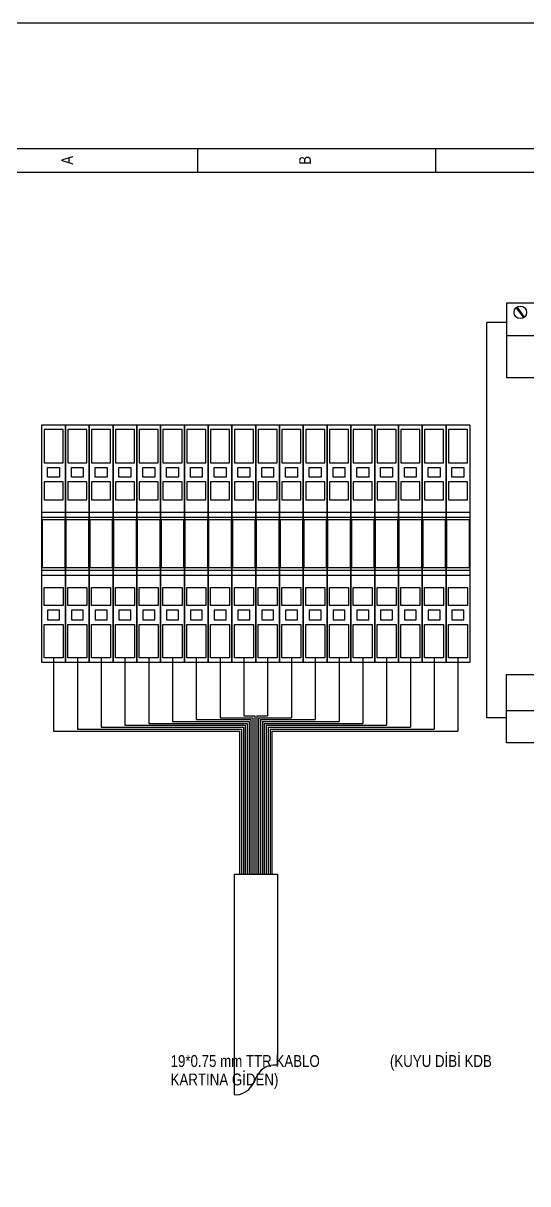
# Model space of a CAD drawing. Header units: centimetres. Extents: x 0 to 13208, y -30 to 2970.
# Drawn here: x 11214.3 to 11415, y 2508.2 to 2970 of the extents above; entities that cross this region are included whole.
import ezdxf
from ezdxf.enums import TextEntityAlignment as Align

# ---------------------------------------------------------------- set-up
doc = ezdxf.new("R2010")
doc.units = ezdxf.units.CM
for name, color, linetype in [('SCOTT-CERCEVE', 7, 'CONTINUOUS'), ('SCOTT-ELEKTRIK', 3, 'CONTINUOUS'), ('SCOTT-ELEKTRIK-YAZI', 4, 'CONTINUOUS')]:
    doc.layers.add(name, color=color, linetype=linetype)
doc.styles.get("Standard").update_dxf_attribs({"font": 'arial.ttf', "width": 0.8})

msp = doc.modelspace()

# ---------------------------------------------------------------- linework, layer by layer
at = {"layer": 'SCOTT-CERCEVE'}
for points in [[(0, 0), (13207.89, 0), (13207.89, 2970), (0, 2970)], [(100, 0), (13182.89, 0), (13182.89, 2970), (100, 2970)]]:
    msp.add_lwpolyline(points, close=True, dxfattribs=at)
at = {"layer": 'SCOTT-ELEKTRIK'}
for p, q in [((11137.09, 2920.2), (11803.84, 2920.2)), ((11283.68, 2920.2), (11283.68, 2910.74)), ((11378.25, 2920.2), (11378.25, 2910.74)), ((11137.09, 2910.74), (11766.01, 2910.74)), ((11406.53, 2858.58), (11406.53, 2829.05)), ((11516.7, 2858.58), (11406.53, 2858.58)), ((11413.38, 2852.86), (11410.39, 2856.89)), ((11413.38, 2852.86), (11410.39, 2856.89)), ((11413.69, 2853.1), (11410.72, 2857.12)), ((11413.69, 2853.1), (11410.72, 2857.12)), ((11398.64, 2693.61), (11398.64, 2850.96)), ((11406.53, 2850.96), (11398.64, 2850.96)), ((11406.53, 2845.78), (11516.7, 2845.78)), ((11406.53, 2829.05), (11516.7, 2829.05)), ((11221.68, 2810.21), (11231.13, 2810.21)), ((11221.68, 2715.63), (11221.68, 2810.21)), ((11222.62, 2808.32), (11222.62, 2795.08)), ((11230.19, 2808.32), (11222.62, 2808.32)), ((11230.19, 2795.08), (11230.19, 2808.32)), ((11231.13, 2810.21), (11240.59, 2810.21)), ((11231.13, 2715.63), (11231.13, 2810.21)), ((11231.13, 2810.21), (11231.13, 2715.63)), ((11232.08, 2808.32), (11232.08, 2795.08)), ((11239.65, 2808.32), (11232.08, 2808.32)), ((11239.65, 2795.08), (11239.65, 2808.32)), ((11240.59, 2810.21), (11250.05, 2810.21)), ((11240.59, 2715.63), (11240.59, 2810.21)), ((11240.59, 2810.21), (11240.59, 2715.63)), ((11241.54, 2808.32), (11241.54, 2795.08)), ((11249.1, 2808.32), (11241.54, 2808.32)), ((11249.1, 2795.08), (11249.1, 2808.32)), ((11250.05, 2810.21), (11259.51, 2810.21)), ((11250.05, 2715.63), (11250.05, 2810.21)), ((11250.05, 2810.21), (11250.05, 2715.63)), ((11251, 2808.32), (11251, 2795.08)), ((11258.56, 2808.32), (11251, 2808.32)), ((11258.56, 2795.08), (11258.56, 2808.32)), ((11259.51, 2810.21), (11268.96, 2810.21)), ((11259.51, 2715.63), (11259.51, 2810.21)), ((11259.51, 2810.21), (11259.51, 2715.63)), ((11260.45, 2808.32), (11260.45, 2795.08)), ((11268.02, 2808.32), (11260.45, 2808.32)), ((11268.02, 2795.08), (11268.02, 2808.32)), ((11268.96, 2810.21), (11278.42, 2810.21)), ((11268.96, 2715.63), (11268.96, 2810.21)), ((11268.96, 2810.21), (11268.96, 2715.63)), ((11269.91, 2808.32), (11269.91, 2795.08)), ((11277.48, 2808.32), (11269.91, 2808.32)), ((11277.48, 2795.08), (11277.48, 2808.32)), ((11278.42, 2810.21), (11287.88, 2810.21)), ((11278.42, 2715.63), (11278.42, 2810.21)), ((11278.42, 2810.21), (11278.42, 2715.63)), ((11279.37, 2808.32), (11279.37, 2795.08)), ((11286.93, 2808.32), (11279.37, 2808.32)), ((11286.93, 2795.08), (11286.93, 2808.32)), ((11287.88, 2810.21), (11297.34, 2810.21)), ((11287.88, 2715.63), (11287.88, 2810.21)), ((11287.88, 2810.21), (11287.88, 2715.63)), ((11288.83, 2808.32), (11288.83, 2795.08)), ((11296.39, 2808.32), (11288.83, 2808.32)), ((11296.39, 2795.08), (11296.39, 2808.32)), ((11297.34, 2810.21), (11306.79, 2810.21)), ((11297.34, 2715.63), (11297.34, 2810.21)), ((11297.34, 2810.21), (11297.34, 2715.63)), ((11298.28, 2808.32), (11298.28, 2795.08)), ((11305.85, 2808.32), (11298.28, 2808.32)), ((11305.85, 2795.08), (11305.85, 2808.32)), ((11306.79, 2810.21), (11316.25, 2810.21)), ((11306.79, 2715.63), (11306.79, 2810.21)), ((11306.79, 2810.21), (11306.79, 2715.63)), ((11307.74, 2808.32), (11307.74, 2795.08)), ((11315.31, 2808.32), (11307.74, 2808.32)), ((11315.31, 2795.08), (11315.31, 2808.32)), ((11316.25, 2810.21), (11325.71, 2810.21)), ((11316.25, 2715.63), (11316.25, 2810.21)), ((11316.25, 2810.21), (11316.25, 2715.63)), ((11317.2, 2808.32), (11317.2, 2795.08)), ((11324.76, 2808.32), (11317.2, 2808.32)), ((11324.76, 2795.08), (11324.76, 2808.32)), ((11325.71, 2810.21), (11335.17, 2810.21)), ((11325.71, 2715.63), (11325.71, 2810.21)), ((11325.71, 2810.21), (11325.71, 2715.63)), ((11326.66, 2808.32), (11326.66, 2795.08)), ((11334.22, 2808.32), (11326.66, 2808.32)), ((11334.22, 2795.08), (11334.22, 2808.32)), ((11335.17, 2810.21), (11344.63, 2810.21)), ((11335.17, 2715.63), (11335.17, 2810.21)), ((11335.17, 2810.21), (11335.17, 2715.63)), ((11336.11, 2808.32), (11336.11, 2795.08)), ((11343.68, 2808.32), (11336.11, 2808.32)), ((11343.68, 2795.08), (11343.68, 2808.32)), ((11344.63, 2810.21), (11354.08, 2810.21)), ((11344.63, 2715.63), (11344.63, 2810.21)), ((11344.63, 2810.21), (11344.63, 2715.63)), ((11345.57, 2808.32), (11345.57, 2795.08)), ((11353.14, 2808.32), (11345.57, 2808.32)), ((11353.14, 2795.08), (11353.14, 2808.32)), ((11354.08, 2810.21), (11363.54, 2810.21)), ((11354.08, 2715.63), (11354.08, 2810.21)), ((11354.08, 2810.21), (11354.08, 2715.63)), ((11355.03, 2808.32), (11355.03, 2795.08)), ((11362.59, 2808.32), (11355.03, 2808.32)), ((11362.59, 2795.08), (11362.59, 2808.32)), ((11363.54, 2810.21), (11373, 2810.21)), ((11363.54, 2715.63), (11363.54, 2810.21)), ((11363.54, 2810.21), (11363.54, 2715.63)), ((11364.49, 2808.32), (11364.49, 2795.08)), ((11372.05, 2808.32), (11364.49, 2808.32)), ((11372.05, 2795.08), (11372.05, 2808.32)), ((11373, 2810.21), (11382.46, 2810.21)), ((11373, 2715.63), (11373, 2810.21)), ((11373, 2810.21), (11373, 2715.63)), ((11373.94, 2808.32), (11373.94, 2795.08)), ((11381.51, 2808.32), (11373.94, 2808.32)), ((11381.51, 2795.08), (11381.51, 2808.32)), ((11382.46, 2810.21), (11391.91, 2810.21)), ((11382.46, 2715.63), (11382.46, 2810.21)), ((11382.46, 2810.21), (11382.46, 2715.63)), ((11383.4, 2808.32), (11383.4, 2795.08)), ((11390.97, 2808.32), (11383.4, 2808.32)), ((11390.97, 2795.08), (11390.97, 2808.32)), ((11391.91, 2810.21), (11391.91, 2715.63)), ((11222.62, 2795.08), (11230.19, 2795.08)), ((11232.08, 2795.08), (11239.65, 2795.08)), ((11241.54, 2795.08), (11249.1, 2795.08)), ((11251, 2795.08), (11258.56, 2795.08)), ((11260.45, 2795.08), (11268.02, 2795.08)), ((11269.91, 2795.08), (11277.48, 2795.08)), ((11279.37, 2795.08), (11286.93, 2795.08)), ((11288.83, 2795.08), (11296.39, 2795.08)), ((11298.28, 2795.08), (11305.85, 2795.08)), ((11307.74, 2795.08), (11315.31, 2795.08)), ((11317.2, 2795.08), (11324.76, 2795.08)), ((11326.66, 2795.08), (11334.22, 2795.08)), ((11336.11, 2795.08), (11343.68, 2795.08)), ((11345.57, 2795.08), (11353.14, 2795.08)), ((11355.03, 2795.08), (11362.59, 2795.08)), ((11364.49, 2795.08), (11372.05, 2795.08)), ((11373.94, 2795.08), (11381.51, 2795.08)), ((11383.4, 2795.08), (11390.97, 2795.08)), ((11224.04, 2793.18), (11228.77, 2793.18)), ((11224.04, 2789.4), (11224.04, 2793.18)), ((11228.77, 2789.4), (11224.04, 2789.4)), ((11228.77, 2793.18), (11228.77, 2789.4)), ((11233.5, 2793.18), (11238.23, 2793.18)), ((11233.5, 2789.4), (11233.5, 2793.18)), ((11238.23, 2789.4), (11233.5, 2789.4)), ((11238.23, 2793.18), (11238.23, 2789.4)), ((11242.96, 2793.18), (11247.69, 2793.18)), ((11242.96, 2789.4), (11242.96, 2793.18)), ((11247.69, 2789.4), (11242.96, 2789.4)), ((11247.69, 2793.18), (11247.69, 2789.4)), ((11252.41, 2793.18), (11257.14, 2793.18)), ((11252.41, 2789.4), (11252.41, 2793.18)), ((11257.14, 2789.4), (11252.41, 2789.4)), ((11257.14, 2793.18), (11257.14, 2789.4)), ((11261.87, 2793.18), (11266.6, 2793.18)), ((11261.87, 2789.4), (11261.87, 2793.18)), ((11266.6, 2789.4), (11261.87, 2789.4)), ((11266.6, 2793.18), (11266.6, 2789.4)), ((11271.33, 2793.18), (11276.06, 2793.18)), ((11271.33, 2789.4), (11271.33, 2793.18)), ((11276.06, 2789.4), (11271.33, 2789.4)), ((11276.06, 2793.18), (11276.06, 2789.4)), ((11280.79, 2793.18), (11285.52, 2793.18)), ((11280.79, 2789.4), (11280.79, 2793.18)), ((11285.52, 2789.4), (11280.79, 2789.4)), ((11285.52, 2793.18), (11285.52, 2789.4)), ((11290.24, 2793.18), (11294.97, 2793.18)), ((11290.24, 2789.4), (11290.24, 2793.18)), ((11294.97, 2789.4), (11290.24, 2789.4)), ((11294.97, 2793.18), (11294.97, 2789.4)), ((11299.7, 2793.18), (11304.43, 2793.18)), ((11299.7, 2789.4), (11299.7, 2793.18)), ((11304.43, 2789.4), (11299.7, 2789.4)), ((11304.43, 2793.18), (11304.43, 2789.4)), ((11309.16, 2793.18), (11313.89, 2793.18)), ((11309.16, 2789.4), (11309.16, 2793.18)), ((11313.89, 2789.4), (11309.16, 2789.4)), ((11313.89, 2793.18), (11313.89, 2789.4)), ((11318.62, 2793.18), (11323.35, 2793.18)), ((11318.62, 2789.4), (11318.62, 2793.18)), ((11323.35, 2789.4), (11318.62, 2789.4)), ((11323.35, 2793.18), (11323.35, 2789.4)), ((11328.07, 2793.18), (11332.8, 2793.18)), ((11328.07, 2789.4), (11328.07, 2793.18)), ((11332.8, 2789.4), (11328.07, 2789.4)), ((11332.8, 2793.18), (11332.8, 2789.4)), ((11337.53, 2793.18), (11342.26, 2793.18)), ((11337.53, 2789.4), (11337.53, 2793.18)), ((11342.26, 2789.4), (11337.53, 2789.4)), ((11342.26, 2793.18), (11342.26, 2789.4)), ((11346.99, 2793.18), (11351.72, 2793.18)), ((11346.99, 2789.4), (11346.99, 2793.18)), ((11351.72, 2789.4), (11346.99, 2789.4)), ((11351.72, 2793.18), (11351.72, 2789.4)), ((11356.45, 2793.18), (11361.18, 2793.18)), ((11356.45, 2789.4), (11356.45, 2793.18)), ((11361.18, 2789.4), (11356.45, 2789.4)), ((11361.18, 2793.18), (11361.18, 2789.4)), ((11365.9, 2793.18), (11370.63, 2793.18)), ((11365.9, 2789.4), (11365.9, 2793.18)), ((11370.63, 2789.4), (11365.9, 2789.4)), ((11370.63, 2793.18), (11370.63, 2789.4)), ((11375.36, 2793.18), (11380.09, 2793.18)), ((11375.36, 2789.4), (11375.36, 2793.18)), ((11380.09, 2789.4), (11375.36, 2789.4)), ((11380.09, 2793.18), (11380.09, 2789.4)), ((11384.82, 2793.18), (11389.55, 2793.18)), ((11384.82, 2789.4), (11384.82, 2793.18)), ((11389.55, 2789.4), (11384.82, 2789.4)), ((11389.55, 2793.18), (11389.55, 2789.4)), ((11230.19, 2787.51), (11222.62, 2787.51)), ((11222.62, 2787.51), (11222.62, 2780.32)), ((11230.19, 2780.32), (11230.19, 2787.51)), ((11239.65, 2787.51), (11232.08, 2787.51)), ((11232.08, 2787.51), (11232.08, 2780.32)), ((11239.65, 2780.32), (11239.65, 2787.51)), ((11249.1, 2787.51), (11241.54, 2787.51)), ((11241.54, 2787.51), (11241.54, 2780.32)), ((11249.1, 2780.32), (11249.1, 2787.51)), ((11258.56, 2787.51), (11251, 2787.51)), ((11251, 2787.51), (11251, 2780.32)), ((11258.56, 2780.32), (11258.56, 2787.51)), ((11268.02, 2787.51), (11260.45, 2787.51)), ((11260.45, 2787.51), (11260.45, 2780.32)), ((11268.02, 2780.32), (11268.02, 2787.51)), ((11277.48, 2787.51), (11269.91, 2787.51)), ((11269.91, 2787.51), (11269.91, 2780.32)), ((11277.48, 2780.32), (11277.48, 2787.51)), ((11286.93, 2787.51), (11279.37, 2787.51)), ((11279.37, 2787.51), (11279.37, 2780.32)), ((11286.93, 2780.32), (11286.93, 2787.51)), ((11296.39, 2787.51), (11288.83, 2787.51)), ((11288.83, 2787.51), (11288.83, 2780.32)), ((11296.39, 2780.32), (11296.39, 2787.51)), ((11305.85, 2787.51), (11298.28, 2787.51)), ((11298.28, 2787.51), (11298.28, 2780.32)), ((11305.85, 2780.32), (11305.85, 2787.51)), ((11315.31, 2787.51), (11307.74, 2787.51)), ((11307.74, 2787.51), (11307.74, 2780.32)), ((11315.31, 2780.32), (11315.31, 2787.51)), ((11324.76, 2787.51), (11317.2, 2787.51)), ((11317.2, 2787.51), (11317.2, 2780.32)), ((11324.76, 2780.32), (11324.76, 2787.51)), ((11334.22, 2787.51), (11326.66, 2787.51)), ((11326.66, 2787.51), (11326.66, 2780.32)), ((11334.22, 2780.32), (11334.22, 2787.51)), ((11343.68, 2787.51), (11336.11, 2787.51)), ((11336.11, 2787.51), (11336.11, 2780.32)), ((11343.68, 2780.32), (11343.68, 2787.51)), ((11353.14, 2787.51), (11345.57, 2787.51)), ((11345.57, 2787.51), (11345.57, 2780.32)), ((11353.14, 2780.32), (11353.14, 2787.51)), ((11362.59, 2787.51), (11355.03, 2787.51)), ((11355.03, 2787.51), (11355.03, 2780.32)), ((11362.59, 2780.32), (11362.59, 2787.51)), ((11372.05, 2787.51), (11364.49, 2787.51)), ((11364.49, 2787.51), (11364.49, 2780.32)), ((11372.05, 2780.32), (11372.05, 2787.51)), ((11381.51, 2787.51), (11373.94, 2787.51)), ((11373.94, 2787.51), (11373.94, 2780.32)), ((11381.51, 2780.32), (11381.51, 2787.51)), ((11390.97, 2787.51), (11383.4, 2787.51)), ((11383.4, 2787.51), (11383.4, 2780.32)), ((11390.97, 2780.32), (11390.97, 2787.51)), ((11222.62, 2780.32), (11230.19, 2780.32)), ((11232.08, 2780.32), (11239.65, 2780.32)), ((11241.54, 2780.32), (11249.1, 2780.32)), ((11251, 2780.32), (11258.56, 2780.32)), ((11260.45, 2780.32), (11268.02, 2780.32)), ((11269.91, 2780.32), (11277.48, 2780.32)), ((11279.37, 2780.32), (11286.93, 2780.32)), ((11288.83, 2780.32), (11296.39, 2780.32)), ((11298.28, 2780.32), (11305.85, 2780.32)), ((11307.74, 2780.32), (11315.31, 2780.32)), ((11317.2, 2780.32), (11324.76, 2780.32)), ((11326.66, 2780.32), (11334.22, 2780.32)), ((11336.11, 2780.32), (11343.68, 2780.32)), ((11345.57, 2780.32), (11353.14, 2780.32)), ((11355.03, 2780.32), (11362.59, 2780.32)), ((11364.49, 2780.32), (11372.05, 2780.32)), ((11373.94, 2780.32), (11381.51, 2780.32)), ((11383.4, 2780.32), (11390.97, 2780.32)), ((11221.68, 2775.4), (11231.13, 2775.4)), ((11231.13, 2775.4), (11240.59, 2775.4)), ((11240.59, 2775.4), (11250.05, 2775.4)), ((11250.05, 2775.4), (11259.51, 2775.4)), ((11259.51, 2775.4), (11268.96, 2775.4)), ((11268.96, 2775.4), (11278.42, 2775.4)), ((11278.42, 2775.4), (11287.88, 2775.4)), ((11287.88, 2775.4), (11297.34, 2775.4)), ((11297.34, 2775.4), (11306.79, 2775.4)), ((11306.79, 2775.4), (11316.25, 2775.4)), ((11316.25, 2775.4), (11325.71, 2775.4)), ((11325.71, 2775.4), (11335.17, 2775.4)), ((11335.17, 2775.4), (11344.63, 2775.4)), ((11344.63, 2775.4), (11354.08, 2775.4)), ((11354.08, 2775.4), (11363.54, 2775.4)), ((11363.54, 2775.4), (11373, 2775.4)), ((11373, 2775.4), (11382.46, 2775.4)), ((11382.46, 2775.4), (11391.91, 2775.4)), ((11221.68, 2773.51), (11231.13, 2773.51)), ((11221.87, 2772.38), (11221.87, 2753.46)), ((11230.95, 2772.38), (11221.87, 2772.38)), ((11230.95, 2753.46), (11230.95, 2772.38)), ((11231.13, 2773.51), (11240.59, 2773.51)), ((11231.32, 2772.38), (11231.32, 2753.46)), ((11240.4, 2772.38), (11231.32, 2772.38)), ((11240.4, 2753.46), (11240.4, 2772.38)), ((11240.59, 2773.51), (11250.05, 2773.51)), ((11240.78, 2772.38), (11240.78, 2753.46)), ((11249.86, 2772.38), (11240.78, 2772.38)), ((11249.86, 2753.46), (11249.86, 2772.38)), ((11250.05, 2773.51), (11259.51, 2773.51)), ((11250.24, 2772.38), (11250.24, 2753.46)), ((11259.32, 2772.38), (11250.24, 2772.38)), ((11259.32, 2753.46), (11259.32, 2772.38)), ((11259.51, 2773.51), (11268.96, 2773.51)), ((11259.7, 2772.38), (11259.7, 2753.46)), ((11268.78, 2772.38), (11259.7, 2772.38)), ((11268.78, 2753.46), (11268.78, 2772.38)), ((11268.96, 2773.51), (11278.42, 2773.51)), ((11269.15, 2772.38), (11269.15, 2753.46)), ((11278.23, 2772.38), (11269.15, 2772.38)), ((11278.23, 2753.46), (11278.23, 2772.38)), ((11278.42, 2773.51), (11287.88, 2773.51)), ((11278.61, 2772.38), (11278.61, 2753.46)), ((11287.69, 2772.38), (11278.61, 2772.38)), ((11287.69, 2753.46), (11287.69, 2772.38)), ((11287.88, 2773.51), (11297.34, 2773.51)), ((11288.07, 2772.38), (11288.07, 2753.46)), ((11297.15, 2772.38), (11288.07, 2772.38)), ((11297.15, 2753.46), (11297.15, 2772.38)), ((11297.34, 2773.51), (11306.79, 2773.51)), ((11297.53, 2772.38), (11297.53, 2753.46)), ((11306.61, 2772.38), (11297.53, 2772.38)), ((11306.61, 2753.46), (11306.61, 2772.38)), ((11306.79, 2773.51), (11316.25, 2773.51)), ((11306.98, 2772.38), (11306.98, 2753.46)), ((11316.06, 2772.38), (11306.98, 2772.38)), ((11316.06, 2753.46), (11316.06, 2772.38)), ((11316.25, 2773.51), (11325.71, 2773.51)), ((11316.44, 2772.38), (11316.44, 2753.46)), ((11325.52, 2772.38), (11316.44, 2772.38)), ((11325.52, 2753.46), (11325.52, 2772.38)), ((11325.71, 2773.51), (11335.17, 2773.51)), ((11325.9, 2772.38), (11325.9, 2753.46)), ((11334.98, 2772.38), (11325.9, 2772.38)), ((11334.98, 2753.46), (11334.98, 2772.38)), ((11335.17, 2773.51), (11344.63, 2773.51)), ((11335.36, 2772.38), (11335.36, 2753.46)), ((11344.44, 2772.38), (11335.36, 2772.38)), ((11344.44, 2753.46), (11344.44, 2772.38)), ((11344.63, 2773.51), (11354.08, 2773.51)), ((11344.81, 2772.38), (11344.81, 2753.46)), ((11353.89, 2772.38), (11344.81, 2772.38)), ((11353.89, 2753.46), (11353.89, 2772.38)), ((11354.08, 2773.51), (11363.54, 2773.51)), ((11354.27, 2772.38), (11354.27, 2753.46)), ((11363.35, 2772.38), (11354.27, 2772.38)), ((11363.35, 2753.46), (11363.35, 2772.38)), ((11363.54, 2773.51), (11373, 2773.51)), ((11363.73, 2772.38), (11363.73, 2753.46)), ((11372.81, 2772.38), (11363.73, 2772.38)), ((11372.81, 2753.46), (11372.81, 2772.38)), ((11373, 2773.51), (11382.46, 2773.51)), ((11373.19, 2772.38), (11373.19, 2753.46)), ((11382.27, 2772.38), (11373.19, 2772.38)), ((11382.27, 2753.46), (11382.27, 2772.38)), ((11382.46, 2773.51), (11391.91, 2773.51)), ((11382.64, 2772.38), (11382.64, 2753.46)), ((11391.72, 2772.38), (11382.64, 2772.38)), ((11391.72, 2753.46), (11391.72, 2772.38)), ((11221.68, 2752.33), (11231.13, 2752.33)), ((11221.87, 2753.46), (11230.95, 2753.46)), ((11231.13, 2752.33), (11240.59, 2752.33)), ((11231.32, 2753.46), (11240.4, 2753.46)), ((11240.59, 2752.33), (11250.05, 2752.33)), ((11240.78, 2753.46), (11249.86, 2753.46)), ((11250.05, 2752.33), (11259.51, 2752.33)), ((11250.24, 2753.46), (11259.32, 2753.46)), ((11259.51, 2752.33), (11268.96, 2752.33)), ((11259.7, 2753.46), (11268.78, 2753.46)), ((11268.96, 2752.33), (11278.42, 2752.33)), ((11269.15, 2753.46), (11278.23, 2753.46)), ((11278.42, 2752.33), (11287.88, 2752.33)), ((11278.61, 2753.46), (11287.69, 2753.46)), ((11287.88, 2752.33), (11297.34, 2752.33)), ((11288.07, 2753.46), (11297.15, 2753.46)), ((11297.34, 2752.33), (11306.79, 2752.33)), ((11297.53, 2753.46), (11306.61, 2753.46)), ((11306.79, 2752.33), (11316.25, 2752.33)), ((11306.98, 2753.46), (11316.06, 2753.46)), ((11316.25, 2752.33), (11325.71, 2752.33)), ((11316.44, 2753.46), (11325.52, 2753.46)), ((11325.71, 2752.33), (11335.17, 2752.33)), ((11325.9, 2753.46), (11334.98, 2753.46)), ((11335.17, 2752.33), (11344.63, 2752.33)), ((11335.36, 2753.46), (11344.44, 2753.46)), ((11344.63, 2752.33), (11354.08, 2752.33)), ((11344.81, 2753.46), (11353.89, 2753.46)), ((11354.08, 2752.33), (11363.54, 2752.33)), ((11354.27, 2753.46), (11363.35, 2753.46)), ((11363.54, 2752.33), (11373, 2752.33)), ((11363.73, 2753.46), (11372.81, 2753.46)), ((11373, 2752.33), (11382.46, 2752.33)), ((11373.19, 2753.46), (11382.27, 2753.46)), ((11382.46, 2752.33), (11391.91, 2752.33)), ((11382.64, 2753.46), (11391.72, 2753.46)), ((11221.68, 2750.44), (11231.13, 2750.44)), ((11231.13, 2750.44), (11240.59, 2750.44)), ((11240.59, 2750.44), (11250.05, 2750.44)), ((11250.05, 2750.44), (11259.51, 2750.44)), ((11259.51, 2750.44), (11268.96, 2750.44)), ((11268.96, 2750.44), (11278.42, 2750.44)), ((11278.42, 2750.44), (11287.88, 2750.44)), ((11287.88, 2750.44), (11297.34, 2750.44)), ((11297.34, 2750.44), (11306.79, 2750.44)), ((11306.79, 2750.44), (11316.25, 2750.44)), ((11316.25, 2750.44), (11325.71, 2750.44)), ((11325.71, 2750.44), (11335.17, 2750.44)), ((11335.17, 2750.44), (11344.63, 2750.44)), ((11344.63, 2750.44), (11354.08, 2750.44)), ((11354.08, 2750.44), (11363.54, 2750.44)), ((11363.54, 2750.44), (11373, 2750.44)), ((11373, 2750.44), (11382.46, 2750.44)), ((11382.46, 2750.44), (11391.91, 2750.44)), ((11222.62, 2745.52), (11230.19, 2745.52)), ((11222.62, 2738.33), (11222.62, 2745.52)), ((11230.19, 2745.52), (11230.19, 2738.33)), ((11232.08, 2745.52), (11239.65, 2745.52)), ((11232.08, 2738.33), (11232.08, 2745.52)), ((11239.65, 2745.52), (11239.65, 2738.33)), ((11241.54, 2745.52), (11249.1, 2745.52)), ((11241.54, 2738.33), (11241.54, 2745.52)), ((11249.1, 2745.52), (11249.1, 2738.33)), ((11251, 2745.52), (11258.56, 2745.52)), ((11251, 2738.33), (11251, 2745.52)), ((11258.56, 2745.52), (11258.56, 2738.33)), ((11260.45, 2745.52), (11268.02, 2745.52)), ((11260.45, 2738.33), (11260.45, 2745.52)), ((11268.02, 2745.52), (11268.02, 2738.33)), ((11269.91, 2745.52), (11277.48, 2745.52)), ((11269.91, 2738.33), (11269.91, 2745.52)), ((11277.48, 2745.52), (11277.48, 2738.33)), ((11279.37, 2745.52), (11286.93, 2745.52)), ((11279.37, 2738.33), (11279.37, 2745.52)), ((11286.93, 2745.52), (11286.93, 2738.33)), ((11288.83, 2745.52), (11296.39, 2745.52)), ((11288.83, 2738.33), (11288.83, 2745.52)), ((11296.39, 2745.52), (11296.39, 2738.33)), ((11298.28, 2745.52), (11305.85, 2745.52)), ((11298.28, 2738.33), (11298.28, 2745.52)), ((11305.85, 2745.52), (11305.85, 2738.33)), ((11307.74, 2745.52), (11315.31, 2745.52)), ((11307.74, 2738.33), (11307.74, 2745.52)), ((11315.31, 2745.52), (11315.31, 2738.33)), ((11317.2, 2745.52), (11324.76, 2745.52)), ((11317.2, 2738.33), (11317.2, 2745.52)), ((11324.76, 2745.52), (11324.76, 2738.33)), ((11326.66, 2745.52), (11334.22, 2745.52)), ((11326.66, 2738.33), (11326.66, 2745.52)), ((11334.22, 2745.52), (11334.22, 2738.33)), ((11336.11, 2745.52), (11343.68, 2745.52)), ((11336.11, 2738.33), (11336.11, 2745.52)), ((11343.68, 2745.52), (11343.68, 2738.33)), ((11345.57, 2745.52), (11353.14, 2745.52)), ((11345.57, 2738.33), (11345.57, 2745.52)), ((11353.14, 2745.52), (11353.14, 2738.33)), ((11355.03, 2745.52), (11362.59, 2745.52)), ((11355.03, 2738.33), (11355.03, 2745.52)), ((11362.59, 2745.52), (11362.59, 2738.33)), ((11364.49, 2745.52), (11372.05, 2745.52)), ((11364.49, 2738.33), (11364.49, 2745.52)), ((11372.05, 2745.52), (11372.05, 2738.33)), ((11373.94, 2745.52), (11381.51, 2745.52)), ((11373.94, 2738.33), (11373.94, 2745.52)), ((11381.51, 2745.52), (11381.51, 2738.33)), ((11383.4, 2745.52), (11390.97, 2745.52)), ((11383.4, 2738.33), (11383.4, 2745.52)), ((11390.97, 2745.52), (11390.97, 2738.33)), ((11230.19, 2738.33), (11222.62, 2738.33)), ((11239.65, 2738.33), (11232.08, 2738.33)), ((11249.1, 2738.33), (11241.54, 2738.33)), ((11258.56, 2738.33), (11251, 2738.33)), ((11268.02, 2738.33), (11260.45, 2738.33)), ((11277.48, 2738.33), (11269.91, 2738.33)), ((11286.93, 2738.33), (11279.37, 2738.33)), ((11296.39, 2738.33), (11288.83, 2738.33)), ((11305.85, 2738.33), (11298.28, 2738.33)), ((11315.31, 2738.33), (11307.74, 2738.33)), ((11324.76, 2738.33), (11317.2, 2738.33)), ((11334.22, 2738.33), (11326.66, 2738.33)), ((11343.68, 2738.33), (11336.11, 2738.33)), ((11353.14, 2738.33), (11345.57, 2738.33)), ((11362.59, 2738.33), (11355.03, 2738.33)), ((11372.05, 2738.33), (11364.49, 2738.33)), ((11381.51, 2738.33), (11373.94, 2738.33)), ((11390.97, 2738.33), (11383.4, 2738.33)), ((11228.77, 2736.44), (11224.04, 2736.44)), ((11224.04, 2736.44), (11224.04, 2732.66)), ((11228.77, 2732.66), (11228.77, 2736.44)), ((11238.23, 2736.44), (11233.5, 2736.44)), ((11233.5, 2736.44), (11233.5, 2732.66)), ((11238.23, 2732.66), (11238.23, 2736.44)), ((11247.69, 2736.44), (11242.96, 2736.44)), ((11242.96, 2736.44), (11242.96, 2732.66)), ((11247.69, 2732.66), (11247.69, 2736.44)), ((11257.14, 2736.44), (11252.41, 2736.44)), ((11252.41, 2736.44), (11252.41, 2732.66)), ((11257.14, 2732.66), (11257.14, 2736.44)), ((11266.6, 2736.44), (11261.87, 2736.44)), ((11261.87, 2736.44), (11261.87, 2732.66)), ((11266.6, 2732.66), (11266.6, 2736.44)), ((11276.06, 2736.44), (11271.33, 2736.44)), ((11271.33, 2736.44), (11271.33, 2732.66)), ((11276.06, 2732.66), (11276.06, 2736.44)), ((11285.52, 2736.44), (11280.79, 2736.44)), ((11280.79, 2736.44), (11280.79, 2732.66)), ((11285.52, 2732.66), (11285.52, 2736.44)), ((11294.97, 2736.44), (11290.24, 2736.44)), ((11290.24, 2736.44), (11290.24, 2732.66)), ((11294.97, 2732.66), (11294.97, 2736.44)), ((11304.43, 2736.44), (11299.7, 2736.44)), ((11299.7, 2736.44), (11299.7, 2732.66)), ((11304.43, 2732.66), (11304.43, 2736.44)), ((11313.89, 2736.44), (11309.16, 2736.44)), ((11309.16, 2736.44), (11309.16, 2732.66)), ((11313.89, 2732.66), (11313.89, 2736.44)), ((11323.35, 2736.44), (11318.62, 2736.44)), ((11318.62, 2736.44), (11318.62, 2732.66)), ((11323.35, 2732.66), (11323.35, 2736.44)), ((11332.8, 2736.44), (11328.07, 2736.44)), ((11328.07, 2736.44), (11328.07, 2732.66)), ((11332.8, 2732.66), (11332.8, 2736.44)), ((11342.26, 2736.44), (11337.53, 2736.44)), ((11337.53, 2736.44), (11337.53, 2732.66)), ((11342.26, 2732.66), (11342.26, 2736.44)), ((11351.72, 2736.44), (11346.99, 2736.44)), ((11346.99, 2736.44), (11346.99, 2732.66)), ((11351.72, 2732.66), (11351.72, 2736.44)), ((11361.18, 2736.44), (11356.45, 2736.44)), ((11356.45, 2736.44), (11356.45, 2732.66)), ((11361.18, 2732.66), (11361.18, 2736.44)), ((11370.63, 2736.44), (11365.9, 2736.44)), ((11365.9, 2736.44), (11365.9, 2732.66)), ((11370.63, 2732.66), (11370.63, 2736.44)), ((11380.09, 2736.44), (11375.36, 2736.44)), ((11375.36, 2736.44), (11375.36, 2732.66)), ((11380.09, 2732.66), (11380.09, 2736.44)), ((11389.55, 2736.44), (11384.82, 2736.44)), ((11384.82, 2736.44), (11384.82, 2732.66)), ((11389.55, 2732.66), (11389.55, 2736.44)), ((11222.62, 2717.52), (11222.62, 2730.76)), ((11222.62, 2730.76), (11230.19, 2730.76)), ((11224.04, 2732.66), (11228.77, 2732.66)), ((11230.19, 2730.76), (11230.19, 2717.52)), ((11232.08, 2717.52), (11232.08, 2730.76)), ((11232.08, 2730.76), (11239.65, 2730.76)), ((11233.5, 2732.66), (11238.23, 2732.66)), ((11239.65, 2730.76), (11239.65, 2717.52)), ((11241.54, 2717.52), (11241.54, 2730.76)), ((11241.54, 2730.76), (11249.1, 2730.76)), ((11242.96, 2732.66), (11247.69, 2732.66)), ((11249.1, 2730.76), (11249.1, 2717.52)), ((11251, 2717.52), (11251, 2730.76)), ((11251, 2730.76), (11258.56, 2730.76)), ((11252.41, 2732.66), (11257.14, 2732.66)), ((11258.56, 2730.76), (11258.56, 2717.52)), ((11260.45, 2717.52), (11260.45, 2730.76)), ((11260.45, 2730.76), (11268.02, 2730.76)), ((11261.87, 2732.66), (11266.6, 2732.66)), ((11268.02, 2730.76), (11268.02, 2717.52)), ((11269.91, 2717.52), (11269.91, 2730.76)), ((11269.91, 2730.76), (11277.48, 2730.76)), ((11271.33, 2732.66), (11276.06, 2732.66)), ((11277.48, 2730.76), (11277.48, 2717.52)), ((11279.37, 2717.52), (11279.37, 2730.76)), ((11279.37, 2730.76), (11286.93, 2730.76)), ((11280.79, 2732.66), (11285.52, 2732.66)), ((11286.93, 2730.76), (11286.93, 2717.52)), ((11288.83, 2717.52), (11288.83, 2730.76)), ((11288.83, 2730.76), (11296.39, 2730.76)), ((11290.24, 2732.66), (11294.97, 2732.66)), ((11296.39, 2730.76), (11296.39, 2717.52)), ((11298.28, 2717.52), (11298.28, 2730.76)), ((11298.28, 2730.76), (11305.85, 2730.76)), ((11299.7, 2732.66), (11304.43, 2732.66)), ((11305.85, 2730.76), (11305.85, 2717.52)), ((11307.74, 2717.52), (11307.74, 2730.76)), ((11307.74, 2730.76), (11315.31, 2730.76)), ((11309.16, 2732.66), (11313.89, 2732.66)), ((11315.31, 2730.76), (11315.31, 2717.52)), ((11317.2, 2717.52), (11317.2, 2730.76)), ((11317.2, 2730.76), (11324.76, 2730.76)), ((11318.62, 2732.66), (11323.35, 2732.66)), ((11324.76, 2730.76), (11324.76, 2717.52)), ((11326.66, 2717.52), (11326.66, 2730.76)), ((11326.66, 2730.76), (11334.22, 2730.76)), ((11328.07, 2732.66), (11332.8, 2732.66)), ((11334.22, 2730.76), (11334.22, 2717.52)), ((11336.11, 2717.52), (11336.11, 2730.76)), ((11336.11, 2730.76), (11343.68, 2730.76)), ((11337.53, 2732.66), (11342.26, 2732.66)), ((11343.68, 2730.76), (11343.68, 2717.52)), ((11345.57, 2717.52), (11345.57, 2730.76)), ((11345.57, 2730.76), (11353.14, 2730.76)), ((11346.99, 2732.66), (11351.72, 2732.66)), ((11353.14, 2730.76), (11353.14, 2717.52)), ((11355.03, 2717.52), (11355.03, 2730.76)), ((11355.03, 2730.76), (11362.59, 2730.76)), ((11356.45, 2732.66), (11361.18, 2732.66)), ((11362.59, 2730.76), (11362.59, 2717.52)), ((11364.49, 2717.52), (11364.49, 2730.76)), ((11364.49, 2730.76), (11372.05, 2730.76)), ((11365.9, 2732.66), (11370.63, 2732.66)), ((11372.05, 2730.76), (11372.05, 2717.52)), ((11373.94, 2717.52), (11373.94, 2730.76)), ((11373.94, 2730.76), (11381.51, 2730.76)), ((11375.36, 2732.66), (11380.09, 2732.66)), ((11381.51, 2730.76), (11381.51, 2717.52)), ((11383.4, 2717.52), (11383.4, 2730.76)), ((11383.4, 2730.76), (11390.97, 2730.76)), ((11384.82, 2732.66), (11389.55, 2732.66)), ((11390.97, 2730.76), (11390.97, 2717.52)), ((11231.13, 2715.63), (11221.68, 2715.63)), ((11230.19, 2717.52), (11222.62, 2717.52)), ((11226.41, 2717.52), (11226.41, 2688.38)), ((11240.59, 2715.63), (11231.13, 2715.63)), ((11239.65, 2717.52), (11232.08, 2717.52)), ((11235.86, 2717.52), (11235.86, 2689.14)), ((11250.05, 2715.63), (11240.59, 2715.63)), ((11249.1, 2717.52), (11241.54, 2717.52)), ((11245.32, 2717.52), (11245.32, 2689.89)), ((11259.51, 2715.63), (11250.05, 2715.63)), ((11258.56, 2717.52), (11251, 2717.52)), ((11254.78, 2717.52), (11254.78, 2690.65)), ((11268.96, 2715.63), (11259.51, 2715.63)), ((11268.02, 2717.52), (11260.45, 2717.52)), ((11264.24, 2717.52), (11264.24, 2691.41)), ((11278.42, 2715.63), (11268.96, 2715.63)), ((11277.48, 2717.52), (11269.91, 2717.52)), ((11273.69, 2717.52), (11273.69, 2692.16)), ((11287.88, 2715.63), (11278.42, 2715.63)), ((11286.93, 2717.52), (11279.37, 2717.52)), ((11283.15, 2717.52), (11283.15, 2692.92)), ((11297.34, 2715.63), (11287.88, 2715.63)), ((11296.39, 2717.52), (11288.83, 2717.52)), ((11292.61, 2717.52), (11292.61, 2693.68)), ((11306.79, 2715.63), (11297.34, 2715.63)), ((11305.85, 2717.52), (11298.28, 2717.52)), ((11302.07, 2717.52), (11302.07, 2694.43)), ((11316.25, 2715.63), (11306.79, 2715.63)), ((11315.31, 2717.52), (11307.74, 2717.52)), ((11311.52, 2717.52), (11311.52, 2694.43)), ((11325.71, 2715.63), (11316.25, 2715.63)), ((11324.76, 2717.52), (11317.2, 2717.52)), ((11320.98, 2717.52), (11320.98, 2693.68)), ((11335.17, 2715.63), (11325.71, 2715.63)), ((11334.22, 2717.52), (11326.66, 2717.52)), ((11330.44, 2717.52), (11330.44, 2692.92)), ((11344.63, 2715.63), (11335.17, 2715.63)), ((11343.68, 2717.52), (11336.11, 2717.52)), ((11339.9, 2717.52), (11339.9, 2692.16)), ((11354.08, 2715.63), (11344.63, 2715.63)), ((11353.14, 2717.52), (11345.57, 2717.52)), ((11349.35, 2717.52), (11349.35, 2691.41)), ((11363.54, 2715.63), (11354.08, 2715.63)), ((11362.59, 2717.52), (11355.03, 2717.52)), ((11358.81, 2717.52), (11358.81, 2690.65)), ((11373, 2715.63), (11363.54, 2715.63)), ((11372.05, 2717.52), (11364.49, 2717.52)), ((11368.27, 2717.52), (11368.27, 2689.89)), ((11382.46, 2715.63), (11373, 2715.63)), ((11381.51, 2717.52), (11373.94, 2717.52)), ((11377.73, 2717.52), (11377.73, 2689.14)), ((11391.91, 2715.63), (11382.46, 2715.63)), ((11390.97, 2717.52), (11383.4, 2717.52)), ((11387.18, 2717.52), (11387.18, 2688.38)), ((11406.53, 2683.73), (11406.53, 2710.88)), ((11406.53, 2710.88), (11516.7, 2710.88)), ((11273.69, 2692.16), (11304.15, 2692.16)), ((11283.15, 2692.92), (11304.9, 2692.92)), ((11292.61, 2693.68), (11305.66, 2693.68)), ((11302.07, 2694.43), (11306.42, 2694.43)), ((11304.15, 2692.16), (11304.15, 2631.44)), ((11304.9, 2692.92), (11304.9, 2631.44)), ((11305.66, 2693.68), (11305.66, 2631.44)), ((11306.42, 2694.43), (11306.42, 2631.44)), ((11307.17, 2694.43), (11307.17, 2631.44)), ((11307.17, 2694.43), (11311.52, 2694.43)), ((11307.93, 2693.68), (11307.93, 2631.44)), ((11307.93, 2693.68), (11320.98, 2693.68)), ((11308.69, 2692.92), (11308.69, 2631.44)), ((11308.69, 2692.92), (11330.44, 2692.92)), ((11309.44, 2692.16), (11309.44, 2631.44)), ((11309.44, 2692.16), (11339.9, 2692.16)), ((11406.53, 2693.61), (11398.64, 2693.61)), ((11406.53, 2696.53), (11516.7, 2696.53)), ((11226.41, 2688.38), (11300.36, 2688.38)), ((11235.86, 2689.14), (11301.12, 2689.14)), ((11245.32, 2689.89), (11301.88, 2689.89)), ((11254.78, 2690.65), (11302.63, 2690.65)), ((11264.24, 2691.41), (11303.39, 2691.41)), ((11300.36, 2688.38), (11300.36, 2631.44)), ((11301.12, 2689.14), (11301.12, 2631.44)), ((11301.88, 2689.89), (11301.88, 2631.44)), ((11302.63, 2690.65), (11302.63, 2631.44)), ((11303.39, 2691.41), (11303.39, 2631.44)), ((11310.2, 2691.41), (11310.2, 2631.44)), ((11310.2, 2691.41), (11349.35, 2691.41)), ((11310.96, 2690.65), (11310.96, 2631.44)), ((11310.96, 2690.65), (11358.81, 2690.65)), ((11311.71, 2689.89), (11311.71, 2631.44)), ((11311.71, 2689.89), (11368.27, 2689.89)), ((11312.47, 2689.14), (11312.47, 2631.44)), ((11312.47, 2689.14), (11377.73, 2689.14)), ((11313.23, 2688.38), (11313.23, 2631.44)), ((11313.23, 2688.38), (11387.18, 2688.38)), ((11516.7, 2683.73), (11406.53, 2683.73)), ((11298.15, 2631.44), (11315.44, 2631.44)), ((11298.15, 2631.44), (11298.15, 2543.78)), ((11315.44, 2631.44), (11315.44, 2555.43))]:
    msp.add_line(p, q, dxfattribs=at)
for points in [[(11315.44, 2555.43), (11313.71, 2555.47), (11312, 2555.14), (11310.41, 2554.46), (11308.99, 2553.46), (11307.82, 2552.19), (11306.93, 2550.7)], [(11302.41, 2544.68), (11303.98, 2545.8), (11305.3, 2547.22), (11306.29, 2548.87), (11306.93, 2550.7)], [(11298.15, 2543.78), (11299.26, 2543.66), (11300.37, 2543.78), (11301.44, 2544.12), (11302.41, 2544.68)]]:
    msp.add_lwpolyline(points, dxfattribs=at)
msp.add_circle((11412, 2854.96), 2.51, dxfattribs=at)

# ---------------------------------------------------------------- texts
at = {"layer": 'SCOTT-ELEKTRIK-YAZI', "width": 0.8}
for s, p in [('A', (11234.12, 2915.47)), ('B', (11328.7, 2915.47))]:
    msp.add_text(s, height=4.63, rotation=90, dxfattribs=at).set_placement(p, align=Align.CENTER)
for s, p in [('19*0.75 mm TTR KABLO                   (KUYU DİBİ KDB', (11272.93, 2559.45)), ('KARTINA GİDEN)', (11272.93, 2552.12))]:
    msp.add_text(s, height=4.7288, dxfattribs=at).set_placement(p, align=Align.TOP_LEFT)

doc.saveas('drawing.dxf')
